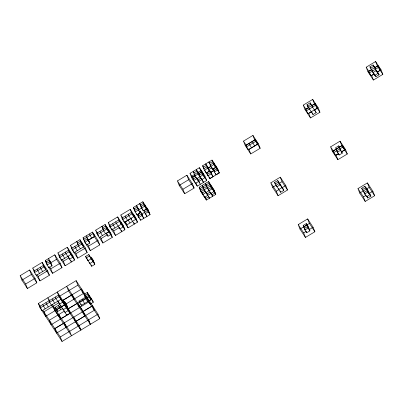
<?xml version="1.0" encoding="UTF-8"?>
<svg xmlns="http://www.w3.org/2000/svg" width="403" height="403" viewBox="0 0 403 403"><rect width="100%" height="100%" fill="white"/><g stroke="black" fill="none" stroke-linecap="round" stroke-linejoin="round"><path stroke-width="0.6" d="M20.15 275.667L29.585 269.98L35.056 278.327L36.834 282.815L27.399 288.503L21.928 280.156L20.15 275.667L25.621 284.014L27.399 288.503M32.734 268.086L42.169 262.398L47.64 270.745L49.418 275.234L39.983 280.921L34.512 272.574L32.734 268.086L34.784 271.214M45.312 260.504L54.753 254.822L60.223 263.169L62.002 267.657L52.561 273.34L47.091 264.993L45.312 260.504L46.224 261.895M57.896 252.928L67.336 247.241L72.807 255.588L74.58 260.076L65.145 265.763L59.674 257.416L57.896 252.928L59.609 255.532M70.48 245.346L79.915 239.659L85.386 248.006L87.164 252.495L77.729 258.182L72.258 249.835L70.48 245.346L72.187 247.956M99.748 244.918L94.277 236.571L92.483 232.057L97.969 240.43L99.748 244.918L90.312 250.601L84.821 242.228L83.048 237.74L92.499 232.083M95.642 230.184L105.082 224.501L110.553 232.848L112.331 237.337L102.891 243.024L97.42 234.672L95.642 230.184L97.697 233.317M108.226 222.607L117.661 216.92L123.137 225.267L124.91 229.755L115.475 235.443L110.004 227.096L108.226 222.607L110.276 225.735M120.809 215.026L130.245 209.343L135.715 217.691L137.494 222.179L128.058 227.861L122.588 219.514L120.809 215.026L122.86 218.159M134.884 210.341L133.378 207.454L142.828 201.762L148.299 210.109L150.077 214.598L140.642 220.28L135.166 211.933L133.393 207.444L134.073 208.492M177.431 180.917L186.866 175.234L192.337 183.582L194.115 188.07L184.68 193.752L179.209 185.405L177.431 180.917L182.902 189.264L184.68 193.752M190.009 173.335L199.45 167.653L204.92 176L206.699 180.489L197.258 186.171L191.788 177.824L190.009 173.335L192.443 177.048M212.033 160.072L213.807 164.56L204.371 170.247L202.593 165.759L212.033 160.072L217.504 168.419L219.277 172.907L209.842 178.594L204.371 170.212M243.488 141.121L252.923 135.438L258.394 143.785L260.172 148.274L250.737 153.961L245.266 145.609L243.488 141.121L246.565 145.821M303.252 105.118L312.688 99.435L318.163 107.782L319.937 112.271L310.501 117.953L305.031 109.606L303.252 105.118L305.988 109.294M366.166 67.22L375.601 61.533L381.072 69.88L382.85 74.369L373.415 80.056L367.944 71.709L366.166 67.22L368.901 71.391M133.972 208.95L137.116 207.056L136.521 205.56L138.939 209.837L137.116 207.056M141.186 206.543L140.274 205.152L143.423 203.258L145.246 206.039L144.652 204.543M194.966 174.791L193.752 172.937L196.896 171.043L196.301 169.547L198.125 172.328L199.903 176.816M205.601 171.502L206.195 172.998L209.338 171.099L207.565 166.646L205.742 163.865L206.331 165.361L203.188 167.255L204.099 168.645M210.693 165.321L209.479 163.462L212.623 161.568L214.446 164.353L213.857 162.857M314.39 109.319L316.199 112.669L313.055 114.563L307.585 106.216L306.99 104.72L310.139 102.825L312.567 106.533M372.926 72.026L369.904 66.822L373.047 64.923L375.48 68.636M33.917 271.078L43.353 265.391L45.176 268.176L45.771 269.672L36.335 275.355L35.938 274.357M136.597 213.721L136.99 214.718L140.138 212.824L137.72 208.542L134.577 210.437L135.186 211.368M140.879 206.638L144.027 204.744L146.44 209.026L143.297 210.92L140.879 206.638L142.098 208.497M200.407 184.277L194.936 175.93L194.342 174.434L197.49 172.539L200.528 177.179M203.777 168.716L206.92 166.822L212.391 175.169L212.986 176.665L209.842 178.559L209.177 176.912M210.069 164.928L213.212 163.034L215.63 167.31L212.482 169.205L210.069 164.928L210.981 166.318M307.585 106.216L310.728 104.322L310.139 102.825M370.493 68.319L373.641 66.419L373.047 64.923M194.981 174.227L191.838 176.121L193.339 179.008M198.125 172.328L201.273 170.434L203.686 174.716L203.097 173.219M21.928 280.156L31.363 274.468L29.585 269.98M34.512 272.574L43.947 266.887L42.169 262.398M47.091 264.993L56.531 259.31L54.753 254.822M59.674 257.416L69.109 251.729L67.336 247.241M72.258 249.835L81.693 244.147L79.915 239.659M84.821 242.228L94.277 236.571M97.42 234.672L106.86 228.99L105.082 224.501M110.004 227.096L119.439 221.408L117.661 216.92M122.588 219.514L132.023 213.832L130.245 209.343M135.166 211.933L144.617 206.24M179.209 185.405L188.644 179.723L186.866 175.234M191.788 177.824L201.228 172.141L199.45 167.653M245.266 145.609L254.701 139.927L252.923 135.438M305.031 109.606L314.466 103.924L312.688 99.435M367.944 71.709L377.379 66.021L375.601 61.533M86.252 244.017L86.645 245.014L89.793 243.12L88.61 240.128L94.896 236.334L94.307 234.838M192.427 177.617L195.047 176.035M198.719 173.824L201.863 171.93M210.779 166.56L208.155 168.142L206.331 165.361M245.901 145.402L255.341 139.715L257.754 143.997L248.319 149.679L245.901 145.402L246.817 146.793M312.552 107.102L311.962 105.606L315.106 103.712L317.524 107.989L308.083 113.676L305.67 109.399L308.814 107.5M373.536 72.953L374.145 73.88L370.997 75.779L369.173 72.993L368.579 71.497L371.727 69.603M374.871 67.709L378.019 65.815L379.843 68.596L380.432 70.092L377.289 71.986L377.883 73.482L374.735 75.376L372.911 72.595L371.924 70.102M199.314 175.32L202.457 173.426L203.052 174.922L193.611 180.609L193.022 179.113L196.165 177.219M208.749 169.638L211.892 167.744L214.628 171.885M246.495 146.899L255.93 141.211L255.341 139.715M306.26 110.896L315.7 105.208L315.106 103.712M369.173 72.993L378.608 67.311L378.019 65.815M120.26 223.116L121.313 222.486L123.086 226.975L119.943 228.869L119.348 227.373M132.844 215.54L133.892 214.905L135.67 219.393L132.527 221.287M139.121 211.756L140.168 211.127L142.586 215.404L140.168 211.127M52.063 265.879L50.239 263.099L48.461 258.61L50.284 261.391L52.063 265.879L48.914 267.778L48.521 266.781M99.244 237.458L108.684 231.77L106.906 227.282M372.911 72.595L376.059 70.701L374.281 66.213L375.495 68.067M131.338 218.295L125.051 222.088L126.874 224.869L132.637 221.398M140.763 212.623L137.619 214.517L138.834 216.371M148.284 210.119L146.46 207.333L147.055 208.83L143.906 210.724L144.818 212.119M214.356 170.313L211.212 172.212L211.802 173.708L209.978 170.922L206.835 172.816L207.746 174.212M219.277 172.877L216.134 174.771L214.305 171.99L213.127 169.028L216.27 167.134L215.681 165.638M141.962 215.605L138.813 217.499L138.224 216.003L141.367 214.109L143.785 218.386L141.367 214.109M146.339 214.995L146.929 216.492L144.516 212.215L147.659 210.321L149.483 213.101M209.978 170.922L211.162 173.884L208.019 175.779L207.424 174.282L216.859 168.595L218.683 171.381M25.621 284.014L35.056 278.327M39.983 280.921L38.204 276.433L47.64 270.745M52.561 273.34L50.788 268.851L60.223 263.169M65.145 265.763L63.367 261.275L69.135 257.799M71.754 256.217L72.807 255.588M77.729 258.182L75.95 253.694L85.386 248.006M90.312 250.601L88.534 246.112L97.969 240.43M102.891 243.024L101.118 238.536L107.405 234.742L106.8 233.816M115.475 235.443L113.696 230.954L119.464 227.478M141.483 214.215L144.632 212.321M182.902 189.264L192.337 183.582M203.873 176.63L204.92 176M258.394 143.785L248.958 149.473L250.737 153.961M311.348 111.888L308.723 113.465L310.501 117.953M314.491 109.994L318.163 107.782M374.256 73.986L371.637 75.568L373.415 80.056M377.404 72.092L381.072 69.88M145.105 213.711L148.254 211.817L147.659 210.321M214.305 171.99L217.454 170.091L216.859 168.595M108.729 230.068L109.319 231.564L106.175 233.458L107.999 236.239L111.142 234.345L105.672 225.997L102.528 227.891L103.44 229.282M374.75 74.807L375.969 76.666L379.112 74.772L377.304 71.417M199.132 187.249L208.568 181.567L214.038 189.914L215.817 194.402L206.376 200.084L200.906 191.737L199.132 187.249L200.155 188.816M89.471 262.504L89.864 263.502L93.012 261.607L91.234 257.119L93.058 259.9L94.836 264.388L91.688 266.287L86.217 257.94L85.622 256.444L88.771 254.545L94.242 262.892M86.217 257.94L89.36 256.041L88.771 254.545M200.906 191.737L210.346 186.055L208.568 181.567M202.14 193.022L205.283 191.128L204.679 190.201M211.575 187.34L208.432 189.234L209.021 190.73M210.255 192.019L207.107 193.914L207.701 195.41M208.93 196.694L205.787 198.588L203.963 195.808L204.553 197.304L213.993 191.616L212.215 187.128M206.638 185.315L205.419 183.461L207.197 187.949L212.668 196.296L212.079 194.8L215.222 192.906L209.751 184.559L200.316 190.241L203.354 194.881M62.732 300.467L79.149 325.574L80.927 330.062L62.057 341.467L40.164 307.978L59.07 296.623L57.256 292.054L76.127 280.654L98.02 314.139L99.798 318.627L80.922 330.032L59.034 296.543L77.905 285.143L76.127 280.654M40.164 307.978L38.386 303.489L57.256 292.089M43.862 311.872L59.06 302.648M61.684 301.101L72.167 294.749M62.838 308.376L57.599 311.534L55.181 307.252L59.901 304.411M63.044 302.517L64.616 301.57L66.44 304.351L70.011 313.353L51.11 324.737L49.332 320.219M55.775 308.748L61.014 305.59M63.639 304.013L65.21 303.066L67.034 305.847M55.07 310.607L83.376 293.49L81.597 289.001L62.727 300.401L64.54 305.006M64.54 304.97L45.64 316.36L43.856 311.836M64.752 305.192L65.805 304.562L67.628 307.343M87.708 301.575L85.884 298.789L84.106 294.301L87.249 292.407L92.72 300.754L93.315 302.25L90.166 304.144L88.343 301.363L91.491 299.469L90.897 297.973M270.841 182.861L280.281 177.174L285.752 185.521L287.525 190.009L278.09 195.697L272.619 187.35L270.841 182.861L276.312 191.208L278.09 195.697M330.611 146.858L340.046 141.171L345.517 149.518L347.295 154.006L337.855 159.694L332.384 151.347L330.611 146.858L333.346 151.029M274.579 182.463L277.727 180.564L283.198 188.916L283.788 190.412L280.644 192.307L275.173 183.959L274.579 182.463L275.491 183.854M89.073 295.192L90.851 299.681L81.416 305.363L79.593 302.582L78.998 301.086L88.433 295.399L90.257 298.185M275.173 183.959L278.317 182.06L277.727 180.564M57.256 292.054L68.203 308.784L87.073 297.379L88.851 301.902L60.546 318.99L49.599 302.26M49.332 320.249L64.535 311.025M68.203 308.814L77.638 303.132L88.584 319.856L90.363 324.344L68.47 290.825L66.691 286.337L83.109 311.443L84.887 315.967L56.586 333.12L54.803 328.596L92.549 305.791L94.327 310.28M339.633 147.241L338.721 145.851L335.578 147.745L337.356 152.233L339.18 155.014L342.323 153.12L339.91 148.843M79.593 302.582L89.028 296.895L87.249 292.407M272.619 187.35L282.055 181.662L280.281 177.174M332.384 151.347L341.825 145.659L340.046 141.171M339.18 155.014L338.585 153.518L335.442 155.412L333.024 151.135L342.459 145.448L344.877 149.73L341.734 151.624M333.619 152.631L343.054 146.944L342.459 145.448M337.356 152.233L340.5 150.339L338.721 145.851M276.312 191.208L278.936 189.627M282.08 187.733L285.752 185.521M338.701 153.624L336.082 155.205L337.855 159.694M341.321 152.047L345.517 149.518M83.109 311.443L92.544 305.761M54.808 328.631L64.243 322.944M75.452 321.649L94.322 310.25M98.02 314.139L88.584 319.826L90.358 324.314M62.057 341.467L60.279 336.979L88.584 319.856M298.2 224.597L307.635 218.915L313.106 227.262L314.884 231.75L305.449 237.432L299.978 229.085L298.2 224.597L303.671 232.944L305.449 237.432M357.965 188.594L367.4 182.907L372.871 191.254L374.649 195.742L365.214 201.429L359.743 193.082L357.965 188.594L363.435 196.941L365.214 201.429M365.335 194.327L362.297 189.692L361.703 188.196L364.846 186.302L370.322 194.649L370.911 196.145L367.768 198.039L366.856 196.649M362.297 189.692L365.44 187.798L364.846 186.302M303.167 225.484L306.315 223.589L308.139 226.37L309.912 230.859L306.769 232.758L304.945 229.972L303.167 225.484L303.776 226.41M299.978 229.085L309.413 223.403L307.635 218.915M359.743 193.082L369.178 187.395L367.4 182.907M364.121 192.473L367.264 190.579M304.945 229.972L308.088 228.078L306.315 223.589M364.71 193.969L367.858 192.075L366.08 187.586L367.904 190.367L369.682 194.856L366.534 196.75L364.71 193.969L363.526 190.977M303.671 232.944L306.29 231.367M309.439 229.473L313.106 227.262M363.435 196.941L366.055 195.359M369.203 193.465L372.871 191.254M378.608 67.311L380.432 70.092M377.379 66.021L382.85 74.369M373.641 66.419L379.112 74.772M376.059 70.701L377.883 73.482M369.904 66.822L370.513 67.749M368.579 71.497L370.1 73.814M315.7 105.208L317.524 107.989M343.054 146.944L344.877 149.73M314.466 103.924L319.937 112.271M341.825 145.659L347.295 154.006M369.178 187.395L374.649 195.742M310.728 104.322L316.199 112.669M365.44 187.798L370.911 196.145M340.5 150.339L342.323 153.12M367.858 192.075L369.682 194.856M306.99 104.72L308.512 107.037M311.549 111.676L312.159 112.603M361.703 188.196L362.917 190.05M336.762 150.737L337.981 152.591M305.67 109.399L306.582 110.79M333.024 151.135L333.936 152.525M255.93 141.211L257.754 143.997M254.701 139.927L260.172 148.274M282.055 181.662L287.525 190.009M309.413 223.403L314.884 231.75M308.728 227.866L306.905 225.086L303.761 226.98L304.366 227.907M254.61 145.891L252.192 141.609M278.317 182.06L283.788 190.412M309.323 229.362L307.499 226.582L304.351 228.476L305.262 229.866M308.088 228.078L309.912 230.859M251.467 147.785L249.049 143.508M216.27 167.134L218.094 169.915M213.807 164.53L219.277 172.907M209.797 163.361L208.885 161.966L209.479 163.462M213.127 169.028L214.341 170.882M209.338 171.099L206.92 166.822M211.162 173.884L212.986 176.665M202.593 165.759L203.278 166.802M204.689 170.106L205.298 171.038M207.424 174.282L208.034 175.209M214.633 191.41L209.162 183.063L199.722 188.745L201.243 191.062M202.457 173.426L204.875 177.708L195.435 183.39L195.042 182.393M201.228 172.141L206.699 180.489M210.346 186.055L215.817 194.402M196.896 171.043L199.631 175.219M206.014 184.957L206.925 186.347M201.742 179.033L203.55 182.383L198.08 174.036L197.49 172.539M206.608 186.453L209.036 190.161M210.86 192.946L212.079 194.8M194.07 172.832L193.158 171.441L193.752 172.937M202.885 186.282L202.276 185.355L204.054 189.843L209.525 198.19L209.132 197.193M202.87 186.851L203.782 188.241M194.342 174.434L195.254 175.824M196.775 178.146L199.812 182.781M203.46 188.347L204.069 189.274M206.195 192.523L207.716 194.84M202.155 192.458L201.545 191.526L202.729 194.523L212.169 188.836L210.391 184.347M193.022 179.113L193.626 180.04M194.236 180.967L194.845 181.894M188.644 179.723L194.115 188.07M147.055 208.83L148.878 211.615M150.077 214.598L144.606 206.25L142.828 201.762M141.201 205.973L139.685 203.656L140.274 205.152M144.516 212.215L146.032 214.532M140.138 212.824L137.72 208.542M137.836 214.23L138.864 215.791L138.239 214.875M133.378 207.454L133.987 208.381M138.224 216.003L138.834 216.93M134.486 216.401L136.31 219.187M136.899 220.683L131.428 212.336L121.993 218.018L123.207 219.872M132.023 213.832L137.494 222.179M131.02 218.401L131.63 219.328M128.194 220.194L130.018 222.975M127.555 220.401L125.142 216.124M125.252 221.806L126.28 223.373M121.902 223.982L123.726 226.763M124.32 228.259L118.85 219.912L109.409 225.599L110.629 227.453M119.439 221.408L124.91 229.755M114.971 227.982L112.558 223.705M112.331 228.869L113.696 230.954M108.09 230.274L106.266 227.494L96.831 233.176L98.654 235.962M106.86 228.99L112.331 237.337M102.543 227.322L101.934 226.395L103.712 230.884L105.536 233.664M102.392 235.564L99.974 231.282M100.09 236.969L101.118 238.536M94.896 236.334L93.073 233.554L83.638 239.236L84.549 240.631M91.753 238.228L89.335 233.952M86.786 237.342L88.61 240.128M89.199 241.624L87.375 238.838L84.232 240.732L84.837 241.659M89.793 243.12L87.97 240.334L86.192 235.846M83.048 237.74L83.743 238.808M87.164 244.027L88.534 246.112M85.446 242.591L86.056 243.518M82.333 243.941L80.509 241.155L77.361 243.049L77.97 243.981M91.824 258.615L93.647 261.396M82.922 245.437L81.099 242.651L71.663 248.339L73.487 251.119M81.693 244.147L87.164 252.495M89.36 256.041L94.836 264.388M77.683 242.949L76.772 241.553L78.55 246.042L80.373 248.827M85.622 256.444L87.144 258.761M88.056 260.152L87.446 259.225L88.04 260.721L91.184 258.827L90.594 257.331M77.225 250.721L74.812 246.445M74.923 252.127L75.95 253.694M73.991 258.58L68.52 250.233L59.08 255.92L60.299 257.774M69.109 251.729L74.58 260.076M68.107 256.303L68.717 257.23M64.641 258.303L62.228 254.021M93.315 302.25L87.844 293.903L84.695 295.797L85.607 297.192M89.028 296.895L90.851 299.681M62.344 259.708L63.367 261.275M84.106 294.301L84.711 295.233M77.905 285.143L99.798 318.627M56.531 259.31L62.002 267.657M84.559 303.469L82.141 299.192M78.998 301.086L79.608 302.013M50.879 262.887L49.055 260.106L45.907 262L46.516 262.927M51.468 264.383L49.645 261.602L46.501 263.497L47.413 264.887M49.418 266.766L50.788 268.851M43.947 266.887L49.418 275.234M67.004 307.575L68.827 310.36M69.422 311.857L58.475 295.127L39.57 306.481L41.393 309.262M42.622 271.567L40.209 267.29M80.927 330.062L75.457 321.715L73.673 317.161M58.067 301.197L58.672 302.124M59.281 303.051L59.891 303.978M63.236 309.111L63.84 310.043M39.479 273.461L37.061 269.184M60.742 309.635L58.329 305.358M37.177 274.866L38.204 276.433M34.22 271.541L34.829 272.468M54.601 303.197L52.183 298.92M55.181 307.252L55.79 308.179M56.395 309.106L57.004 310.038M49.876 300.935L47.821 297.772L49.629 302.31M52.269 304.557L69.714 331.291L71.492 335.78L55.075 310.673L53.292 306.119M49.312 301.263L49.922 302.19M31.363 274.468L36.834 282.815M48.279 306.97L45.861 302.693M45.136 308.864L42.718 304.587M38.386 303.489L40.441 306.618M42.834 310.27L60.279 336.979M375.571 75.668L375.969 76.666M374.342 74.379L374.735 75.376M370.402 74.283L370.997 75.779M367.173 196.543L367.768 198.039M365.944 195.254L366.534 196.75M334.848 153.916L335.442 155.412M312.657 113.565L313.055 114.563M309.01 107.999L309.408 108.996M307.494 112.18L308.083 113.676M306.376 231.76L306.769 232.758M281.375 186.131L281.964 187.627L278.821 189.521L278.428 188.523M279.551 183.35L280.14 184.846L276.997 186.74L276.604 185.743M280.05 190.81L280.644 192.307M247.926 148.682L248.319 149.679M215.54 173.275L216.134 174.771M211.892 167.708L212.482 169.205M210.452 192.518L210.845 193.516M201.727 179.602L201.137 178.106L197.989 180L198.583 181.496M205.48 191.626L205.878 192.624M205.192 197.092L206.376 200.084M196.362 177.718L196.76 178.715M195.929 182.806L197.258 186.171M142.702 209.424L143.297 210.92M140.048 218.784L140.642 220.28M133.252 215.116L133.846 216.613L124.411 222.295L123.817 220.799M133.756 222.577L134.35 224.073L128.879 215.726L128.285 214.23M126.502 223.937L128.058 227.861M120.673 222.698L121.263 224.194L111.827 229.876L111.233 228.38M121.172 230.158L121.766 231.654L116.296 223.302L115.701 221.806M107.606 235.241L107.999 236.239M91.098 264.791L91.688 266.287M81.738 242.445L83.517 246.933L74.081 252.616L73.684 251.618M72.167 255.799L72.757 257.295L69.613 259.189L69.22 258.192M70.344 253.013L70.933 254.51L61.498 260.197L60.903 258.701M89.773 303.147L90.166 304.144M70.842 260.474L71.437 261.97L65.966 253.623L65.372 252.127M80.822 303.867L81.416 305.363M83.114 311.509L84.892 315.997M77.638 303.066L79.416 307.62M72.162 294.684L73.945 299.238M64.616 301.57L68.188 310.567L65.044 312.466L64.45 310.97M65.77 306.29L66.364 307.786L63.221 309.68L62.823 308.683M62.122 300.693L62.717 302.19L59.568 304.084L59.176 303.086M60.299 297.913L60.893 299.409L41.988 310.758L41.595 309.761M66.47 314.249L66.868 315.247L55.921 298.517L55.332 297.021M60.999 305.867L61.397 306.9M66.016 327.367L64.238 322.879L66.021 327.432M57.201 310.537L57.599 311.534M58.767 314.501L60.546 319.02M58.773 314.567L60.546 319.055"/></g></svg>
